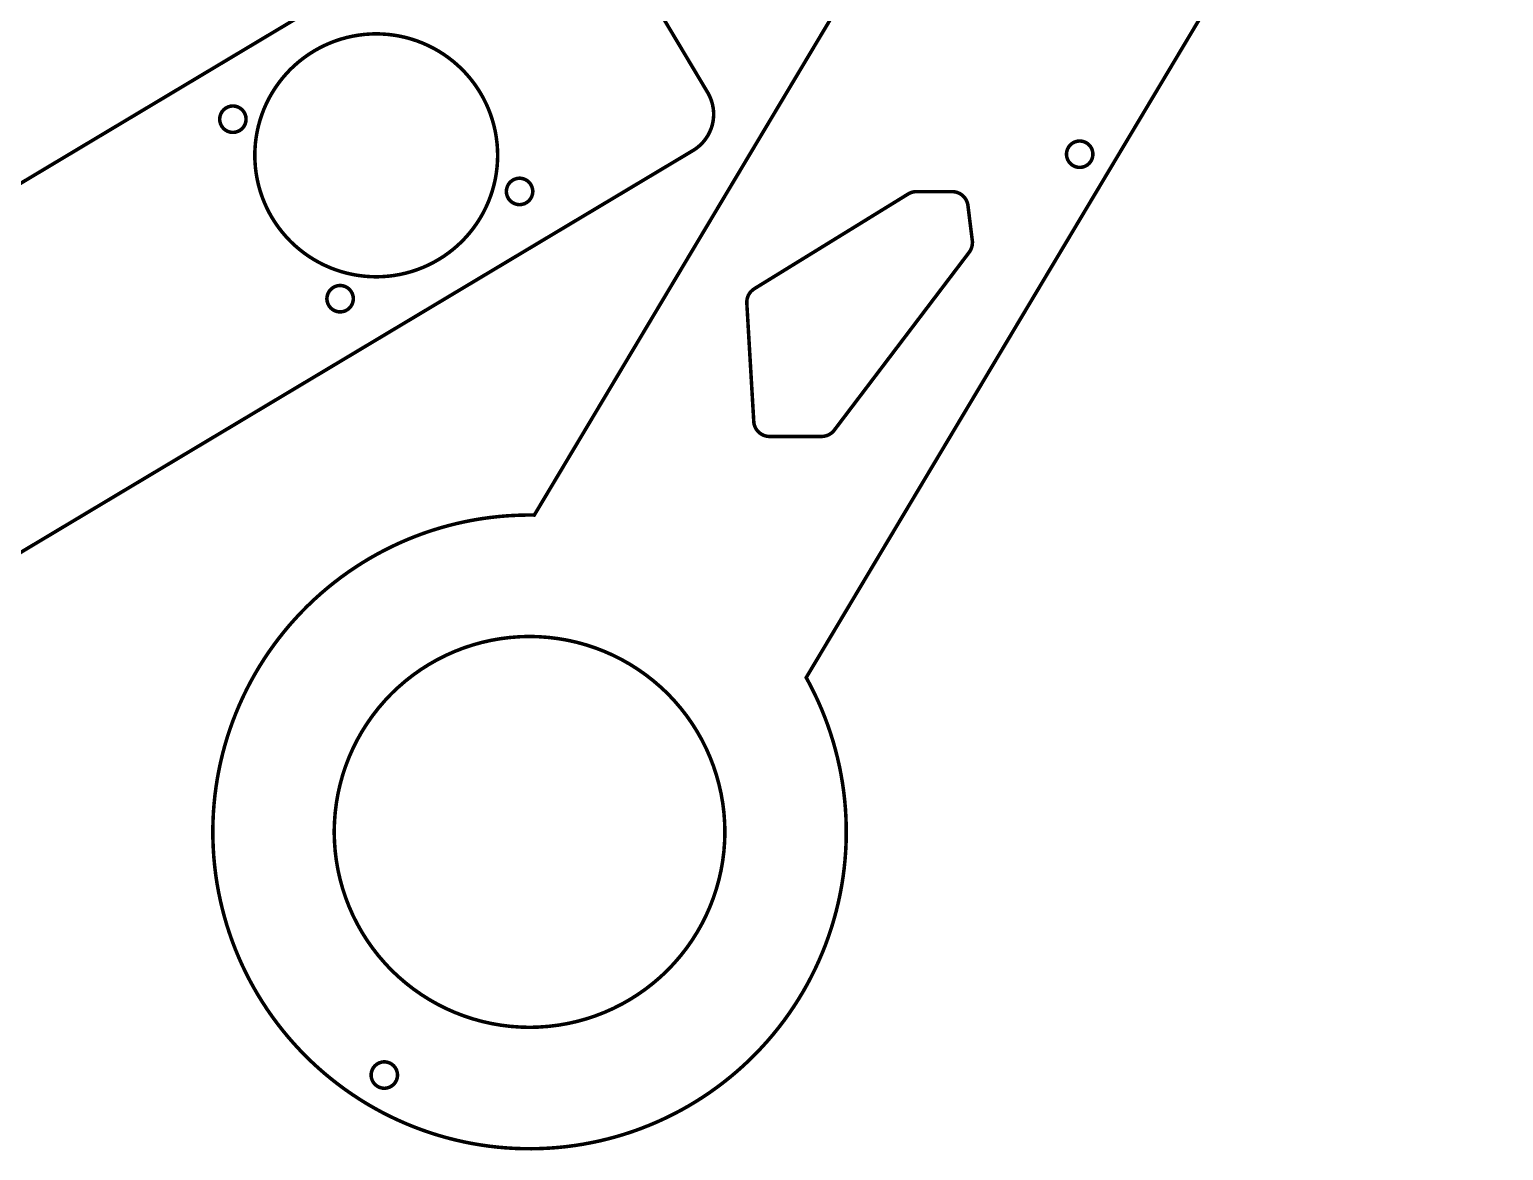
# Model space of a CAD drawing. Extents: x 0 to 521, y 0 to 371.
# Drawn here: x 380 to 519.6, y 0 to 106.1 of the extents above; entities that cross this region are included whole.
import ezdxf

# ---------------------------------------------------------------- set-up
doc = ezdxf.new("R2010")
doc.units = 0
doc.layers.get('0').update_dxf_attribs({"linetype": 'CONTINUOUS'})

msp = doc.modelspace()

# ---------------------------------------------------------------- linework, layer by layer
at = {"color": 0, "const_width": 0.3333}
for points in [[(519.465, 155.039), (453.579, 44.7769), (453.681, 44.5957), (453.974, 44.0465), (454.346, 43.3076), (454.697, 42.5607), (455.028, 41.8064), (455.336, 41.0449), (455.622, 40.2769), (455.887, 39.5028), (456.131, 38.7229), (456.353, 37.9379), (456.553, 37.1481), (456.732, 36.3539), (456.889, 35.556), (457.024, 34.7546), (457.137, 33.9501), (457.229, 33.1433), (457.299, 32.3344), (457.346, 31.5239), (457.371, 30.7124), (457.375, 29.9), (457.357, 29.0875), (457.317, 28.2753), (457.254, 27.4638), (457.169, 26.6533), (457.064, 25.8444), (456.935, 25.0376), (456.783, 24.2333), (456.61, 23.4321), (456.415, 22.6342), (456.197, 21.8403), (455.957, 21.0506), (455.694, 20.2657), (455.483, 19.6799), (455.41, 19.486), (455.336, 19.2922), (455.104, 18.7146), (454.778, 17.954), (454.431, 17.2049), (454.065, 16.4674), (453.681, 15.7418), (453.276, 15.0283), (452.853, 14.3276), (452.412, 13.6398), (451.954, 12.9651), (451.478, 12.304), (450.983, 11.6567), (450.474, 11.0237), (449.946, 10.4051), (449.403, 9.8013), (448.843, 9.2126), (448.269, 8.6394), (447.679, 8.0819), (447.074, 7.5405), (446.454, 7.0155), (445.819, 6.5072), (445.171, 6.0159), (444.51, 5.542), (443.835, 5.0858), (443.146, 4.6475), (442.446, 4.2275), (441.732, 3.8262), (441.007, 3.4438), (440.271, 3.0807), (439.522, 2.7371), (438.763, 2.4134), (437.993, 2.1099), (437.408, 1.895), (437.213, 1.8269), (437.017, 1.759), (436.425, 1.5656), (435.632, 1.3269), (434.836, 1.1107), (434.036, 0.9168), (433.232, 0.7454), (432.426, 0.5964), (431.618, 0.4697), (430.807, 0.3652), (429.996, 0.2829), (429.183, 0.2229), (428.369, 0.1849), (427.557, 0.169), (426.744, 0.1751), (425.932, 0.2033), (425.122, 0.2534), (424.314, 0.3253), (423.507, 0.4191), (422.703, 0.5347), (421.903, 0.6721), (421.106, 0.8311), (420.313, 1.0118), (419.524, 1.2142), (418.74, 1.438), (417.963, 1.6835), (417.19, 1.9504), (416.425, 2.2387), (415.665, 2.5483), (414.914, 2.8794), (414.169, 3.2317), (413.433, 3.6052), (412.707, 3.9999), (412.167, 4.3094), (411.987, 4.4158), (411.81, 4.5222), (411.282, 4.8514), (410.589, 5.305), (409.911, 5.7761), (409.249, 6.2645), (408.601, 6.7698), (407.968, 7.2914), (407.351, 7.8293), (406.751, 8.3829), (406.167, 8.9518), (405.599, 9.5356), (405.046, 10.1341), (404.511, 10.7467), (403.994, 11.3733), (403.493, 12.0132), (403.011, 12.6663), (402.546, 13.332), (402.1, 14.0101), (401.672, 14.7001), (401.263, 15.4017), (400.872, 16.1144), (400.5, 16.8381), (400.149, 17.5721), (399.817, 18.3161), (399.504, 19.07), (399.213, 19.8329), (398.942, 20.605), (398.69, 21.3854), (398.461, 22.1742), (398.253, 22.9707), (398.065, 23.7746), (397.9, 24.5856), (397.79, 25.1983), (397.757, 25.4031), (397.724, 25.6079), (397.636, 26.2244), (397.539, 27.0461), (397.464, 27.8682), (397.412, 28.6899), (397.383, 29.5108), (397.376, 30.3306), (397.392, 31.1487), (397.429, 31.9649), (397.49, 32.7785), (397.572, 33.5892), (397.675, 34.3964), (397.801, 35.2), (397.949, 35.9993), (398.117, 36.7939), (398.307, 37.5833), (398.518, 38.3672), (398.75, 39.1451), (399.004, 39.9165), (399.278, 40.6811), (399.574, 41.4385), (399.889, 42.1879), (400.225, 42.9293), (400.582, 43.6619), (400.958, 44.3856), (401.356, 45.0996), (401.772, 45.8038), (402.21, 46.4975), (402.665, 47.1804), (403.142, 47.8521), (403.638, 48.5119), (404.153, 49.1597), (404.551, 49.6381), (404.688, 49.795), (404.822, 49.9519), (405.239, 50.4151), (405.806, 51.0182), (406.388, 51.6037), (406.983, 52.1717), (407.593, 52.7218), (408.217, 53.2539), (408.854, 53.7679), (409.503, 54.2635), (410.165, 54.7406), (410.839, 55.1989), (411.524, 55.6383), (412.219, 56.0586), (412.926, 56.4596), (413.644, 56.8413), (414.371, 57.2031), (415.107, 57.5451), (415.853, 57.8671), (416.607, 58.1689), (417.368, 58.4501), (418.138, 58.711), (418.915, 58.9508), (419.699, 59.1699), (420.49, 59.3678), (421.286, 59.5442), (422.089, 59.6992), (422.896, 59.8324), (423.708, 59.9438), (424.525, 60.0329), (425.344, 60.0999), (426.169, 60.1443), (426.996, 60.1663), (427.619, 60.1683), (427.826, 60.1651), (484.518, 155.039)], [(287.982, 37.0865), (427.478, 120.441)], [(432.964, 119.059), (444.249, 100.173), (444.299, 100.089), (444.433, 99.8239), (444.583, 99.4606), (444.696, 99.0861), (444.772, 98.7032), (444.81, 98.3147), (444.81, 97.9236), (444.771, 97.5326), (444.717, 97.2403), (444.693, 97.1444), (444.669, 97.0486), (444.578, 96.7658), (444.426, 96.4032), (444.242, 96.0586), (444.024, 95.7344), (443.776, 95.4331), (443.499, 95.1567), (443.196, 94.9075), (442.951, 94.7386), (442.867, 94.6879), (287.982, 2.1388)]]:
    msp.add_lwpolyline(points, dxfattribs=at)
at = {"color": 0}
for points in [[(519.465, 155.039), (453.579, 44.7769), (453.681, 44.5957), (453.974, 44.0465), (454.346, 43.3076), (454.697, 42.5607), (455.028, 41.8064), (455.336, 41.0449), (455.622, 40.2769), (455.887, 39.5028), (456.131, 38.7229), (456.353, 37.9379), (456.553, 37.1481), (456.732, 36.3539), (456.889, 35.556), (457.024, 34.7546), (457.137, 33.9501), (457.229, 33.1433), (457.299, 32.3344), (457.346, 31.5239), (457.371, 30.7124), (457.375, 29.9), (457.357, 29.0875), (457.317, 28.2753), (457.254, 27.4638), (457.169, 26.6533), (457.064, 25.8444), (456.935, 25.0376), (456.783, 24.2333), (456.61, 23.4321), (456.415, 22.6342), (456.197, 21.8403), (455.957, 21.0506), (455.694, 20.2657), (455.483, 19.6799), (455.41, 19.486), (455.336, 19.2922), (455.104, 18.7146), (454.778, 17.954), (454.431, 17.2049), (454.065, 16.4674), (453.681, 15.7418), (453.276, 15.0283), (452.853, 14.3276), (452.412, 13.6398), (451.954, 12.9651), (451.478, 12.304), (450.983, 11.6567), (450.474, 11.0237), (449.946, 10.4051), (449.403, 9.8013), (448.843, 9.2126), (448.269, 8.6394), (447.679, 8.0819), (447.074, 7.5405), (446.454, 7.0155), (445.819, 6.5072), (445.171, 6.0159), (444.51, 5.542), (443.835, 5.0858), (443.146, 4.6475), (442.446, 4.2275), (441.732, 3.8262), (441.007, 3.4438), (440.271, 3.0807), (439.522, 2.7371), (438.763, 2.4134), (437.993, 2.1099), (437.408, 1.895), (437.213, 1.8269), (437.017, 1.759), (436.425, 1.5656), (435.632, 1.3269), (434.836, 1.1107), (434.036, 0.9168), (433.232, 0.7454), (432.426, 0.5964), (431.618, 0.4697), (430.807, 0.3652), (429.996, 0.2829), (429.183, 0.2229), (428.369, 0.1849), (427.557, 0.169), (426.744, 0.1751), (425.932, 0.2033), (425.122, 0.2534), (424.314, 0.3253), (423.507, 0.4191), (422.703, 0.5347), (421.903, 0.6721), (421.106, 0.8311), (420.313, 1.0118), (419.524, 1.2142), (418.74, 1.438), (417.963, 1.6835), (417.19, 1.9504), (416.425, 2.2387), (415.665, 2.5483), (414.914, 2.8794), (414.169, 3.2317), (413.433, 3.6052), (412.707, 3.9999), (412.167, 4.3094), (411.987, 4.4158), (411.81, 4.5222), (411.282, 4.8514), (410.589, 5.305), (409.911, 5.7761), (409.249, 6.2645), (408.601, 6.7698), (407.968, 7.2914), (407.351, 7.8293), (406.751, 8.3829), (406.167, 8.9518), (405.599, 9.5356), (405.046, 10.1341), (404.511, 10.7467), (403.994, 11.3733), (403.493, 12.0132), (403.011, 12.6663), (402.546, 13.332), (402.1, 14.0101), (401.672, 14.7001), (401.263, 15.4017), (400.872, 16.1144), (400.5, 16.8381), (400.149, 17.5721), (399.817, 18.3161), (399.504, 19.07), (399.213, 19.8329), (398.942, 20.605), (398.69, 21.3854), (398.461, 22.1742), (398.253, 22.9707), (398.065, 23.7746), (397.9, 24.5856), (397.79, 25.1983), (397.757, 25.4031), (397.724, 25.6079), (397.636, 26.2244), (397.539, 27.0461), (397.464, 27.8682), (397.412, 28.6899), (397.383, 29.5108), (397.376, 30.3306), (397.392, 31.1487), (397.429, 31.9649), (397.49, 32.7785), (397.572, 33.5892), (397.675, 34.3964), (397.801, 35.2), (397.949, 35.9993), (398.117, 36.7939), (398.307, 37.5833), (398.518, 38.3672), (398.75, 39.1451), (399.004, 39.9165), (399.278, 40.6811), (399.574, 41.4385), (399.889, 42.1879), (400.225, 42.9293), (400.582, 43.6619), (400.958, 44.3856), (401.356, 45.0996), (401.772, 45.8038), (402.21, 46.4975), (402.665, 47.1804), (403.142, 47.8521), (403.638, 48.5119), (404.153, 49.1597), (404.551, 49.6381), (404.688, 49.795), (404.822, 49.9519), (405.239, 50.4151), (405.806, 51.0182), (406.388, 51.6037), (406.983, 52.1717), (407.593, 52.7218), (408.217, 53.2539), (408.854, 53.7679), (409.503, 54.2635), (410.165, 54.7406), (410.839, 55.1989), (411.524, 55.6383), (412.219, 56.0586), (412.926, 56.4596), (413.644, 56.8413), (414.371, 57.2031), (415.107, 57.5451), (415.853, 57.8671), (416.607, 58.1689), (417.368, 58.4501), (418.138, 58.711), (418.915, 58.9508), (419.699, 59.1699), (420.49, 59.3678), (421.286, 59.5442), (422.089, 59.6992), (422.896, 59.8324), (423.708, 59.9438), (424.525, 60.0329), (425.344, 60.0999), (426.169, 60.1443), (426.996, 60.1663), (427.619, 60.1683), (427.826, 60.1651), (484.518, 155.039)], [(287.982, 37.0865), (427.478, 120.441)], [(432.964, 119.059), (444.249, 100.173), (444.299, 100.089), (444.433, 99.8239), (444.583, 99.4606), (444.696, 99.0861), (444.772, 98.7032), (444.81, 98.3147), (444.81, 97.9236), (444.771, 97.5326), (444.717, 97.2403), (444.693, 97.1444), (444.669, 97.0486), (444.578, 96.7658), (444.426, 96.4032), (444.242, 96.0586), (444.024, 95.7344), (443.776, 95.4331), (443.499, 95.1567), (443.196, 94.9075), (442.951, 94.7386), (442.867, 94.6879), (287.982, 2.1388)]]:
    msp.add_lwpolyline(points, dxfattribs=at)
at = {"color": 0, "const_width": 0.3333}
for points in [[(412.853, 105.728), (412.996, 105.728), (413.424, 105.714), (413.989, 105.672), (414.551, 105.602), (415.107, 105.505), (415.656, 105.381), (416.197, 105.231), (416.731, 105.054), (417.254, 104.852), (417.767, 104.625), (418.268, 104.373), (418.757, 104.096), (419.233, 103.796), (419.694, 103.471), (420.142, 103.123), (420.571, 102.753), (420.883, 102.46), (420.985, 102.359), (421.085, 102.259), (421.378, 101.946), (421.749, 101.516), (422.096, 101.07), (422.421, 100.608), (422.721, 100.132), (422.999, 99.6431), (423.25, 99.1415), (423.478, 98.6288), (423.679, 98.1053), (423.856, 97.5724), (424.006, 97.031), (424.131, 96.4818), (424.226, 95.926), (424.297, 95.3644), (424.339, 94.7981), (424.353, 94.3703), (424.353, 94.2278), (424.353, 94.0853), (424.339, 93.6575), (424.297, 93.0911), (424.226, 92.5296), (424.131, 91.9737), (424.006, 91.4246), (423.856, 90.8832), (423.679, 90.3503), (423.478, 89.8269), (423.25, 89.314), (422.999, 88.8125), (422.721, 88.3235), (422.421, 87.8476), (422.096, 87.386), (421.749, 86.9396), (421.378, 86.5093), (421.085, 86.1968), (420.985, 86.096), (420.883, 85.9953), (420.571, 85.7028), (420.142, 85.3321), (419.694, 84.9844), (419.233, 84.6599), (418.757, 84.3592), (418.268, 84.0826), (417.767, 83.8304), (417.254, 83.6032), (416.731, 83.4013), (416.197, 83.2249), (415.656, 83.0746), (415.107, 82.9508), (414.551, 82.8538), (413.989, 82.784), (413.424, 82.7419), (412.996, 82.7278), (412.853, 82.7278), (412.71, 82.7278), (412.282, 82.7419), (411.717, 82.784), (411.154, 82.8538), (410.599, 82.9508), (410.05, 83.0746), (409.508, 83.2249), (408.975, 83.4013), (408.451, 83.6032), (407.939, 83.8304), (407.438, 84.0826), (406.949, 84.3592), (406.472, 84.6599), (406.011, 84.9844), (405.565, 85.3321), (405.135, 85.7028), (404.822, 85.9953), (404.721, 86.096), (404.621, 86.1969), (404.328, 86.5093), (403.957, 86.9396), (403.61, 87.386), (403.285, 87.8476), (402.985, 88.3235), (402.707, 88.8125), (402.456, 89.314), (402.228, 89.8269), (402.026, 90.3503), (401.85, 90.8832), (401.7, 91.4246), (401.576, 91.9737), (401.479, 92.5296), (401.41, 93.0911), (401.367, 93.6575), (401.353, 94.0853), (401.353, 94.2278), (401.353, 94.3703), (401.367, 94.7981), (401.41, 95.3644), (401.479, 95.926), (401.576, 96.4818), (401.7, 97.031), (401.85, 97.5724), (402.026, 98.1053), (402.228, 98.6288), (402.456, 99.1415), (402.707, 99.6431), (402.985, 100.132), (403.285, 100.608), (403.61, 101.07), (403.957, 101.516), (404.328, 101.946), (404.621, 102.259), (404.721, 102.359), (404.822, 102.46), (405.135, 102.753), (405.565, 103.123), (406.011, 103.471), (406.472, 103.796), (406.949, 104.096), (407.438, 104.373), (407.939, 104.625), (408.451, 104.852), (408.975, 105.054), (409.508, 105.231), (410.05, 105.381), (410.599, 105.505), (411.154, 105.602), (411.717, 105.672), (412.282, 105.714), (412.71, 105.728), (412.853, 105.728)], [(399.275, 98.8975), (399.339, 98.8975), (399.528, 98.8721), (399.763, 98.7993), (399.975, 98.684), (400.16, 98.5314), (400.313, 98.3465), (400.428, 98.1342), (400.5, 97.8994), (400.525, 97.7106), (400.525, 97.6475), (400.525, 97.5846), (400.5, 97.3956), (400.428, 97.161), (400.313, 96.9486), (400.16, 96.7636), (399.975, 96.6111), (399.763, 96.4958), (399.528, 96.4229), (399.339, 96.3975), (399.275, 96.3975), (399.213, 96.3975), (399.024, 96.4229), (398.789, 96.4958), (398.576, 96.6111), (398.392, 96.7636), (398.239, 96.9486), (398.124, 97.161), (398.051, 97.3956), (398.025, 97.5846), (398.025, 97.6475), (398.025, 97.7106), (398.051, 97.8994), (398.124, 98.1342), (398.239, 98.3465), (398.392, 98.5314), (398.576, 98.684), (398.789, 98.7993), (399.024, 98.8721), (399.213, 98.8975), (399.275, 98.8975)], [(478.236, 94.3335), (478.236, 94.3965), (478.262, 94.5854), (478.335, 94.8201), (478.45, 95.0325), (478.603, 95.2174), (478.787, 95.37), (479, 95.4853), (479.235, 95.5581), (479.424, 95.5835), (479.486, 95.5835), (479.55, 95.5835), (479.739, 95.5581), (479.974, 95.4853), (480.186, 95.37), (480.371, 95.2174), (480.524, 95.0325), (480.639, 94.8201), (480.711, 94.5854), (480.736, 94.3965), (480.736, 94.3335), (480.736, 94.2706), (480.711, 94.0817), (480.639, 93.8469), (480.524, 93.6346), (480.371, 93.4497), (480.186, 93.2969), (479.974, 93.1818), (479.739, 93.1089), (479.55, 93.0835), (479.486, 93.0835), (479.424, 93.0835), (479.235, 93.1089), (479, 93.1818), (478.787, 93.2969), (478.603, 93.4497), (478.45, 93.6346), (478.335, 93.8469), (478.262, 94.0817), (478.236, 94.2706), (478.236, 94.3335)], [(426.431, 92.0581), (426.493, 92.0581), (426.682, 92.0326), (426.917, 91.9599), (427.129, 91.8446), (427.314, 91.6919), (427.467, 91.5069), (427.582, 91.2946), (427.654, 91.06), (427.681, 90.871), (427.681, 90.8081), (427.681, 90.745), (427.654, 90.5561), (427.582, 90.3214), (427.467, 90.1092), (427.314, 89.9242), (427.129, 89.7715), (426.917, 89.6563), (426.682, 89.5835), (426.493, 89.5581), (426.431, 89.5581), (426.367, 89.5581), (426.178, 89.5835), (425.943, 89.6563), (425.732, 89.7715), (425.546, 89.9242), (425.393, 90.1092), (425.279, 90.3214), (425.206, 90.5561), (425.181, 90.745), (425.181, 90.8081), (425.181, 90.871), (425.206, 91.06), (425.279, 91.2946), (425.393, 91.5069), (425.546, 91.6919), (425.732, 91.8446), (425.943, 91.9599), (426.178, 92.0326), (426.367, 92.0581), (426.431, 92.0581)], [(464.025, 90.7899), (463.972, 90.7899), (463.818, 90.7756), (463.615, 90.7331), (463.422, 90.6633), (463.282, 90.5942), (463.238, 90.5671), (448.667, 81.5947), (448.624, 81.5679), (448.5, 81.4756), (448.353, 81.3368), (448.226, 81.181), (448.122, 81.0103), (448.043, 80.8275), (447.987, 80.6347), (447.958, 80.4347), (447.953, 80.2807), (447.956, 80.2296), (448.614, 69.0218), (448.615, 68.9851), (448.629, 68.8754), (448.658, 68.7336), (448.701, 68.5971), (448.756, 68.4668), (448.821, 68.3431), (448.899, 68.2267), (448.985, 68.1183), (449.082, 68.0185), (449.188, 67.9281), (449.3, 67.8475), (449.421, 67.7776), (449.549, 67.7189), (449.682, 67.6721), (449.821, 67.6379), (449.964, 67.6169), (450.074, 67.6097), (450.111, 67.6097), (455.042, 67.6097), (455.086, 67.6097), (455.217, 67.62), (455.387, 67.6499), (455.551, 67.6989), (455.71, 67.7662), (455.858, 67.8511), (455.997, 67.9526), (456.124, 68.0703), (456.211, 68.1683), (456.238, 68.2031), (469.022, 85.0526), (469.067, 85.1103), (469.175, 85.3003), (469.276, 85.5701), (469.324, 85.8543), (469.325, 86.0732), (469.317, 86.145), (468.901, 89.4754), (468.893, 89.5443), (468.842, 89.7475), (468.735, 89.9975), (468.589, 90.2213), (468.406, 90.4142), (468.192, 90.5719), (467.951, 90.69), (467.69, 90.7642), (467.482, 90.7899), (467.412, 90.7899), (464.025, 90.7899)], [(409.433, 81.9018), (409.496, 81.9018), (409.685, 81.8764), (409.919, 81.8036), (410.132, 81.6883), (410.317, 81.5357), (410.469, 81.3507), (410.585, 81.1383), (410.658, 80.9037), (410.683, 80.7147), (410.683, 80.6518), (410.683, 80.5888), (410.658, 80.3999), (410.585, 80.1651), (410.469, 79.9529), (410.317, 79.7679), (410.132, 79.6153), (409.919, 79.5), (409.685, 79.4272), (409.496, 79.4018), (409.433, 79.4018), (409.371, 79.4018), (409.182, 79.4272), (408.947, 79.5), (408.735, 79.6153), (408.55, 79.7679), (408.397, 79.9529), (408.282, 80.1651), (408.208, 80.3999), (408.183, 80.5888), (408.183, 80.6518), (408.183, 80.7147), (408.208, 80.9037), (408.282, 81.1383), (408.397, 81.3507), (408.55, 81.5357), (408.735, 81.6883), (408.947, 81.8036), (409.182, 81.8764), (409.371, 81.9018), (409.433, 81.9018)], [(408.876, 30.1686), (408.876, 30.3979), (408.899, 31.086), (408.967, 31.9971), (409.079, 32.9006), (409.235, 33.7946), (409.435, 34.6781), (409.676, 35.549), (409.96, 36.4063), (410.285, 37.2483), (410.65, 38.0733), (411.056, 38.8801), (411.5, 39.6669), (411.985, 40.4324), (412.507, 41.175), (413.065, 41.8931), (413.662, 42.5853), (414.133, 43.0879), (414.294, 43.25), (414.457, 43.4122), (414.96, 43.8826), (415.651, 44.479), (416.369, 45.0385), (417.112, 45.5604), (417.878, 46.0442), (418.665, 46.4892), (419.471, 46.8949), (420.297, 47.2604), (421.139, 47.5853), (421.996, 47.869), (422.867, 48.1107), (423.75, 48.3099), (424.644, 48.466), (425.547, 48.5782), (426.458, 48.6458), (427.147, 48.6686), (427.376, 48.6686), (427.606, 48.6686), (428.293, 48.6458), (429.204, 48.5782), (430.108, 48.466), (431.003, 48.3099), (431.886, 48.1107), (432.757, 47.869), (433.614, 47.5853), (434.456, 47.2604), (435.281, 46.8949), (436.088, 46.4892), (436.875, 46.0442), (437.64, 45.5604), (438.383, 45.0385), (439.101, 44.479), (439.793, 43.8826), (440.296, 43.4122), (440.458, 43.25), (440.619, 43.0879), (441.09, 42.5853), (441.686, 41.8931), (442.246, 41.175), (442.768, 40.4324), (443.251, 39.6669), (443.697, 38.8801), (444.103, 38.0733), (444.468, 37.2483), (444.793, 36.4063), (445.076, 35.549), (445.318, 34.6781), (445.518, 33.7946), (445.674, 32.9006), (445.786, 31.9971), (445.854, 31.086), (445.876, 30.3979), (445.876, 30.1686), (445.876, 29.9393), (445.854, 29.2513), (445.786, 28.3401), (445.674, 27.4367), (445.518, 26.5425), (445.318, 25.6592), (445.076, 24.7882), (444.793, 23.9308), (444.468, 23.0889), (444.103, 22.2639), (443.697, 21.4571), (443.251, 20.6703), (442.768, 19.9047), (442.246, 19.1622), (441.686, 18.444), (441.09, 17.7518), (440.619, 17.2493), (440.458, 17.0871), (440.296, 16.9249), (439.793, 16.4544), (439.101, 15.8582), (438.383, 15.2988), (437.64, 14.7768), (436.875, 14.2931), (436.088, 13.848), (435.281, 13.4424), (434.456, 13.0768), (433.614, 12.7519), (432.757, 12.4683), (431.886, 12.2265), (431.003, 12.0273), (430.108, 11.8713), (429.204, 11.7591), (428.293, 11.6913), (427.606, 11.6686), (427.376, 11.6686), (427.147, 11.6686), (426.458, 11.6913), (425.547, 11.7591), (424.644, 11.8713), (423.75, 12.0273), (422.867, 12.2265), (421.996, 12.4683), (421.139, 12.7519), (420.297, 13.0768), (419.471, 13.4424), (418.665, 13.848), (417.878, 14.2931), (417.112, 14.7768), (416.369, 15.2988), (415.651, 15.8582), (414.96, 16.4544), (414.457, 16.9249), (414.294, 17.0871), (414.132, 17.2493), (413.662, 17.7518), (413.065, 18.444), (412.507, 19.1622), (411.985, 19.9047), (411.5, 20.6703), (411.056, 21.4571), (410.65, 22.2639), (410.285, 23.0889), (409.96, 23.9308), (409.676, 24.7882), (409.435, 25.6592), (409.235, 26.5425), (409.079, 27.4367), (408.967, 28.3401), (408.899, 29.2513), (408.876, 29.9393), (408.876, 30.1686)], [(412.369, 7.1456), (412.369, 7.2086), (412.394, 7.3976), (412.468, 7.6322), (412.582, 7.8445), (412.735, 8.0295), (412.921, 8.1821), (413.132, 8.2974), (413.367, 8.3702), (413.556, 8.3956), (413.619, 8.3956), (413.682, 8.3956), (413.871, 8.3702), (414.106, 8.2974), (414.318, 8.1821), (414.503, 8.0295), (414.656, 7.8445), (414.771, 7.6322), (414.844, 7.3976), (414.869, 7.2086), (414.869, 7.1456), (414.869, 7.0827), (414.844, 6.8937), (414.771, 6.6591), (414.656, 6.4467), (414.503, 6.2618), (414.318, 6.1091), (414.106, 5.9939), (413.871, 5.9211), (413.682, 5.8956), (413.619, 5.8956), (413.556, 5.8956), (413.367, 5.9211), (413.132, 5.9939), (412.921, 6.1091), (412.735, 6.2618), (412.582, 6.4467), (412.468, 6.6591), (412.394, 6.8937), (412.369, 7.0827), (412.369, 7.1456)]]:
    msp.add_lwpolyline(points, close=True, dxfattribs=at)
at = {"color": 0}
for points in [[(412.853, 105.728), (412.996, 105.728), (413.424, 105.714), (413.989, 105.672), (414.551, 105.602), (415.107, 105.505), (415.656, 105.381), (416.197, 105.231), (416.731, 105.054), (417.254, 104.852), (417.767, 104.625), (418.268, 104.373), (418.757, 104.096), (419.233, 103.796), (419.694, 103.471), (420.142, 103.123), (420.571, 102.753), (420.883, 102.46), (420.985, 102.359), (421.085, 102.259), (421.378, 101.946), (421.749, 101.516), (422.096, 101.07), (422.421, 100.608), (422.721, 100.132), (422.999, 99.6431), (423.25, 99.1415), (423.478, 98.6288), (423.679, 98.1053), (423.856, 97.5724), (424.006, 97.031), (424.131, 96.4818), (424.226, 95.926), (424.297, 95.3644), (424.339, 94.7981), (424.353, 94.3703), (424.353, 94.2278), (424.353, 94.0853), (424.339, 93.6575), (424.297, 93.0911), (424.226, 92.5296), (424.131, 91.9737), (424.006, 91.4246), (423.856, 90.8832), (423.679, 90.3503), (423.478, 89.8269), (423.25, 89.314), (422.999, 88.8125), (422.721, 88.3235), (422.421, 87.8476), (422.096, 87.386), (421.749, 86.9396), (421.378, 86.5093), (421.085, 86.1968), (420.985, 86.096), (420.883, 85.9953), (420.571, 85.7028), (420.142, 85.3321), (419.694, 84.9844), (419.233, 84.6599), (418.757, 84.3592), (418.268, 84.0826), (417.767, 83.8304), (417.254, 83.6032), (416.731, 83.4013), (416.197, 83.2249), (415.656, 83.0746), (415.107, 82.9508), (414.551, 82.8538), (413.989, 82.784), (413.424, 82.7419), (412.996, 82.7278), (412.853, 82.7278), (412.71, 82.7278), (412.282, 82.7419), (411.717, 82.784), (411.154, 82.8538), (410.599, 82.9508), (410.05, 83.0746), (409.508, 83.2249), (408.975, 83.4013), (408.451, 83.6032), (407.939, 83.8304), (407.438, 84.0826), (406.949, 84.3592), (406.472, 84.6599), (406.011, 84.9844), (405.565, 85.3321), (405.135, 85.7028), (404.822, 85.9953), (404.721, 86.096), (404.621, 86.1969), (404.328, 86.5093), (403.957, 86.9396), (403.61, 87.386), (403.285, 87.8476), (402.985, 88.3235), (402.707, 88.8125), (402.456, 89.314), (402.228, 89.8269), (402.026, 90.3503), (401.85, 90.8832), (401.7, 91.4246), (401.576, 91.9737), (401.479, 92.5296), (401.41, 93.0911), (401.367, 93.6575), (401.353, 94.0853), (401.353, 94.2278), (401.353, 94.3703), (401.367, 94.7981), (401.41, 95.3644), (401.479, 95.926), (401.576, 96.4818), (401.7, 97.031), (401.85, 97.5724), (402.026, 98.1053), (402.228, 98.6288), (402.456, 99.1415), (402.707, 99.6431), (402.985, 100.132), (403.285, 100.608), (403.61, 101.07), (403.957, 101.516), (404.328, 101.946), (404.621, 102.259), (404.721, 102.359), (404.822, 102.46), (405.135, 102.753), (405.565, 103.123), (406.011, 103.471), (406.472, 103.796), (406.949, 104.096), (407.438, 104.373), (407.939, 104.625), (408.451, 104.852), (408.975, 105.054), (409.508, 105.231), (410.05, 105.381), (410.599, 105.505), (411.154, 105.602), (411.717, 105.672), (412.282, 105.714), (412.71, 105.728), (412.853, 105.728)], [(399.275, 98.8975), (399.339, 98.8975), (399.528, 98.8721), (399.763, 98.7993), (399.975, 98.684), (400.16, 98.5314), (400.313, 98.3465), (400.428, 98.1342), (400.5, 97.8994), (400.525, 97.7106), (400.525, 97.6475), (400.525, 97.5846), (400.5, 97.3956), (400.428, 97.161), (400.313, 96.9486), (400.16, 96.7636), (399.975, 96.6111), (399.763, 96.4958), (399.528, 96.4229), (399.339, 96.3975), (399.275, 96.3975), (399.213, 96.3975), (399.024, 96.4229), (398.789, 96.4958), (398.576, 96.6111), (398.392, 96.7636), (398.239, 96.9486), (398.124, 97.161), (398.051, 97.3956), (398.025, 97.5846), (398.025, 97.6475), (398.025, 97.7106), (398.051, 97.8994), (398.124, 98.1342), (398.239, 98.3465), (398.392, 98.5314), (398.576, 98.684), (398.789, 98.7993), (399.024, 98.8721), (399.213, 98.8975), (399.275, 98.8975)], [(478.236, 94.3335), (478.236, 94.3965), (478.262, 94.5854), (478.335, 94.8201), (478.45, 95.0325), (478.603, 95.2174), (478.787, 95.37), (479, 95.4853), (479.235, 95.5581), (479.424, 95.5835), (479.486, 95.5835), (479.55, 95.5835), (479.739, 95.5581), (479.974, 95.4853), (480.186, 95.37), (480.371, 95.2174), (480.524, 95.0325), (480.639, 94.8201), (480.711, 94.5854), (480.736, 94.3965), (480.736, 94.3335), (480.736, 94.2706), (480.711, 94.0817), (480.639, 93.8469), (480.524, 93.6346), (480.371, 93.4497), (480.186, 93.2969), (479.974, 93.1818), (479.739, 93.1089), (479.55, 93.0835), (479.486, 93.0835), (479.424, 93.0835), (479.235, 93.1089), (479, 93.1818), (478.787, 93.2969), (478.603, 93.4497), (478.45, 93.6346), (478.335, 93.8469), (478.262, 94.0817), (478.236, 94.2706), (478.236, 94.3335)], [(426.431, 92.0581), (426.493, 92.0581), (426.682, 92.0326), (426.917, 91.9599), (427.129, 91.8446), (427.314, 91.6919), (427.467, 91.5069), (427.582, 91.2946), (427.654, 91.06), (427.681, 90.871), (427.681, 90.8081), (427.681, 90.745), (427.654, 90.5561), (427.582, 90.3214), (427.467, 90.1092), (427.314, 89.9242), (427.129, 89.7715), (426.917, 89.6563), (426.682, 89.5835), (426.493, 89.5581), (426.431, 89.5581), (426.367, 89.5581), (426.178, 89.5835), (425.943, 89.6563), (425.732, 89.7715), (425.546, 89.9242), (425.393, 90.1092), (425.279, 90.3214), (425.206, 90.5561), (425.181, 90.745), (425.181, 90.8081), (425.181, 90.871), (425.206, 91.06), (425.279, 91.2946), (425.393, 91.5069), (425.546, 91.6919), (425.732, 91.8446), (425.943, 91.9599), (426.178, 92.0326), (426.367, 92.0581), (426.431, 92.0581)], [(464.025, 90.7899), (463.972, 90.7899), (463.818, 90.7756), (463.615, 90.7331), (463.422, 90.6633), (463.282, 90.5942), (463.238, 90.5671), (448.667, 81.5947), (448.624, 81.5679), (448.5, 81.4756), (448.353, 81.3368), (448.226, 81.181), (448.122, 81.0103), (448.043, 80.8275), (447.987, 80.6347), (447.958, 80.4347), (447.953, 80.2807), (447.956, 80.2296), (448.614, 69.0218), (448.615, 68.9851), (448.629, 68.8754), (448.658, 68.7336), (448.701, 68.5971), (448.756, 68.4668), (448.821, 68.3431), (448.899, 68.2267), (448.985, 68.1183), (449.082, 68.0185), (449.188, 67.9281), (449.3, 67.8475), (449.421, 67.7776), (449.549, 67.7189), (449.682, 67.6721), (449.821, 67.6379), (449.964, 67.6169), (450.074, 67.6097), (450.111, 67.6097), (455.042, 67.6097), (455.086, 67.6097), (455.217, 67.62), (455.387, 67.6499), (455.551, 67.6989), (455.71, 67.7662), (455.858, 67.8511), (455.997, 67.9526), (456.124, 68.0703), (456.211, 68.1683), (456.238, 68.2031), (469.022, 85.0526), (469.067, 85.1103), (469.175, 85.3003), (469.276, 85.5701), (469.324, 85.8543), (469.325, 86.0732), (469.317, 86.145), (468.901, 89.4754), (468.893, 89.5443), (468.842, 89.7475), (468.735, 89.9975), (468.589, 90.2213), (468.406, 90.4142), (468.192, 90.5719), (467.951, 90.69), (467.69, 90.7642), (467.482, 90.7899), (467.412, 90.7899), (464.025, 90.7899)], [(409.433, 81.9018), (409.496, 81.9018), (409.685, 81.8764), (409.919, 81.8036), (410.132, 81.6883), (410.317, 81.5357), (410.469, 81.3507), (410.585, 81.1383), (410.658, 80.9037), (410.683, 80.7147), (410.683, 80.6518), (410.683, 80.5888), (410.658, 80.3999), (410.585, 80.1651), (410.469, 79.9529), (410.317, 79.7679), (410.132, 79.6153), (409.919, 79.5), (409.685, 79.4272), (409.496, 79.4018), (409.433, 79.4018), (409.371, 79.4018), (409.182, 79.4272), (408.947, 79.5), (408.735, 79.6153), (408.55, 79.7679), (408.397, 79.9529), (408.282, 80.1651), (408.208, 80.3999), (408.183, 80.5888), (408.183, 80.6518), (408.183, 80.7147), (408.208, 80.9037), (408.282, 81.1383), (408.397, 81.3507), (408.55, 81.5357), (408.735, 81.6883), (408.947, 81.8036), (409.182, 81.8764), (409.371, 81.9018), (409.433, 81.9018)], [(408.876, 30.1686), (408.876, 30.3979), (408.899, 31.086), (408.967, 31.9971), (409.079, 32.9006), (409.235, 33.7946), (409.435, 34.6781), (409.676, 35.549), (409.96, 36.4063), (410.285, 37.2483), (410.65, 38.0733), (411.056, 38.8801), (411.5, 39.6669), (411.985, 40.4324), (412.507, 41.175), (413.065, 41.8931), (413.662, 42.5853), (414.133, 43.0879), (414.294, 43.25), (414.457, 43.4122), (414.96, 43.8826), (415.651, 44.479), (416.369, 45.0385), (417.112, 45.5604), (417.878, 46.0442), (418.665, 46.4892), (419.471, 46.8949), (420.297, 47.2604), (421.139, 47.5853), (421.996, 47.869), (422.867, 48.1107), (423.75, 48.3099), (424.644, 48.466), (425.547, 48.5782), (426.458, 48.6458), (427.147, 48.6686), (427.376, 48.6686), (427.606, 48.6686), (428.293, 48.6458), (429.204, 48.5782), (430.108, 48.466), (431.003, 48.3099), (431.886, 48.1107), (432.757, 47.869), (433.614, 47.5853), (434.456, 47.2604), (435.281, 46.8949), (436.088, 46.4892), (436.875, 46.0442), (437.64, 45.5604), (438.383, 45.0385), (439.101, 44.479), (439.793, 43.8826), (440.296, 43.4122), (440.458, 43.25), (440.619, 43.0879), (441.09, 42.5853), (441.686, 41.8931), (442.246, 41.175), (442.768, 40.4324), (443.251, 39.6669), (443.697, 38.8801), (444.103, 38.0733), (444.468, 37.2483), (444.793, 36.4063), (445.076, 35.549), (445.318, 34.6781), (445.518, 33.7946), (445.674, 32.9006), (445.786, 31.9971), (445.854, 31.086), (445.876, 30.3979), (445.876, 30.1686), (445.876, 29.9393), (445.854, 29.2513), (445.786, 28.3401), (445.674, 27.4367), (445.518, 26.5425), (445.318, 25.6592), (445.076, 24.7882), (444.793, 23.9308), (444.468, 23.0889), (444.103, 22.2639), (443.697, 21.4571), (443.251, 20.6703), (442.768, 19.9047), (442.246, 19.1622), (441.686, 18.444), (441.09, 17.7518), (440.619, 17.2493), (440.458, 17.0871), (440.296, 16.9249), (439.793, 16.4544), (439.101, 15.8582), (438.383, 15.2988), (437.64, 14.7768), (436.875, 14.2931), (436.088, 13.848), (435.281, 13.4424), (434.456, 13.0768), (433.614, 12.7519), (432.757, 12.4683), (431.886, 12.2265), (431.003, 12.0273), (430.108, 11.8713), (429.204, 11.7591), (428.293, 11.6913), (427.606, 11.6686), (427.376, 11.6686), (427.147, 11.6686), (426.458, 11.6913), (425.547, 11.7591), (424.644, 11.8713), (423.75, 12.0273), (422.867, 12.2265), (421.996, 12.4683), (421.139, 12.7519), (420.297, 13.0768), (419.471, 13.4424), (418.665, 13.848), (417.878, 14.2931), (417.112, 14.7768), (416.369, 15.2988), (415.651, 15.8582), (414.96, 16.4544), (414.457, 16.9249), (414.294, 17.0871), (414.132, 17.2493), (413.662, 17.7518), (413.065, 18.444), (412.507, 19.1622), (411.985, 19.9047), (411.5, 20.6703), (411.056, 21.4571), (410.65, 22.2639), (410.285, 23.0889), (409.96, 23.9308), (409.676, 24.7882), (409.435, 25.6592), (409.235, 26.5425), (409.079, 27.4367), (408.967, 28.3401), (408.899, 29.2513), (408.876, 29.9393), (408.876, 30.1686)], [(412.369, 7.1456), (412.369, 7.2086), (412.394, 7.3976), (412.468, 7.6322), (412.582, 7.8445), (412.735, 8.0295), (412.921, 8.1821), (413.132, 8.2974), (413.367, 8.3702), (413.556, 8.3956), (413.619, 8.3956), (413.682, 8.3956), (413.871, 8.3702), (414.106, 8.2974), (414.318, 8.1821), (414.503, 8.0295), (414.656, 7.8445), (414.771, 7.6322), (414.844, 7.3976), (414.869, 7.2086), (414.869, 7.1456), (414.869, 7.0827), (414.844, 6.8937), (414.771, 6.6591), (414.656, 6.4467), (414.503, 6.2618), (414.318, 6.1091), (414.106, 5.9939), (413.871, 5.9211), (413.682, 5.8956), (413.619, 5.8956), (413.556, 5.8956), (413.367, 5.9211), (413.132, 5.9939), (412.921, 6.1091), (412.735, 6.2618), (412.582, 6.4467), (412.468, 6.6591), (412.394, 6.8937), (412.369, 7.0827), (412.369, 7.1456)]]:
    msp.add_lwpolyline(points, close=True, dxfattribs=at)

doc.saveas('drawing.dxf')
